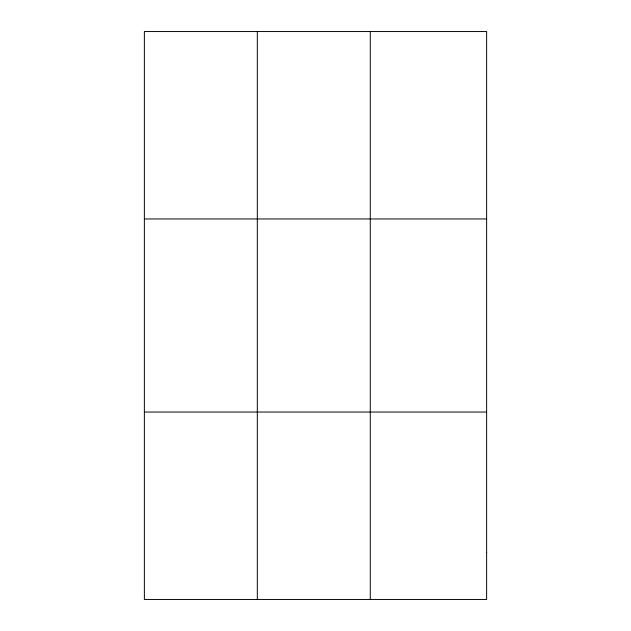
<?xml version="1.0" encoding="UTF-8"?>
<svg xmlns="http://www.w3.org/2000/svg" width="631" height="631" viewBox="0 0 631 631"><rect width="100%" height="100%" fill="white"/><g stroke="black" fill="none" stroke-linecap="round" stroke-linejoin="round"><path stroke-width="0.95" d="M257.314 599.45L257.314 31.55M370.263 599.45L370.263 31.55M144.373 218.957L486.627 218.957M144.373 412.043L486.627 412.043M486.627 552.598L486.627 599.45L144.373 599.45L144.373 31.55L486.627 31.55L486.627 552.598"/></g></svg>
